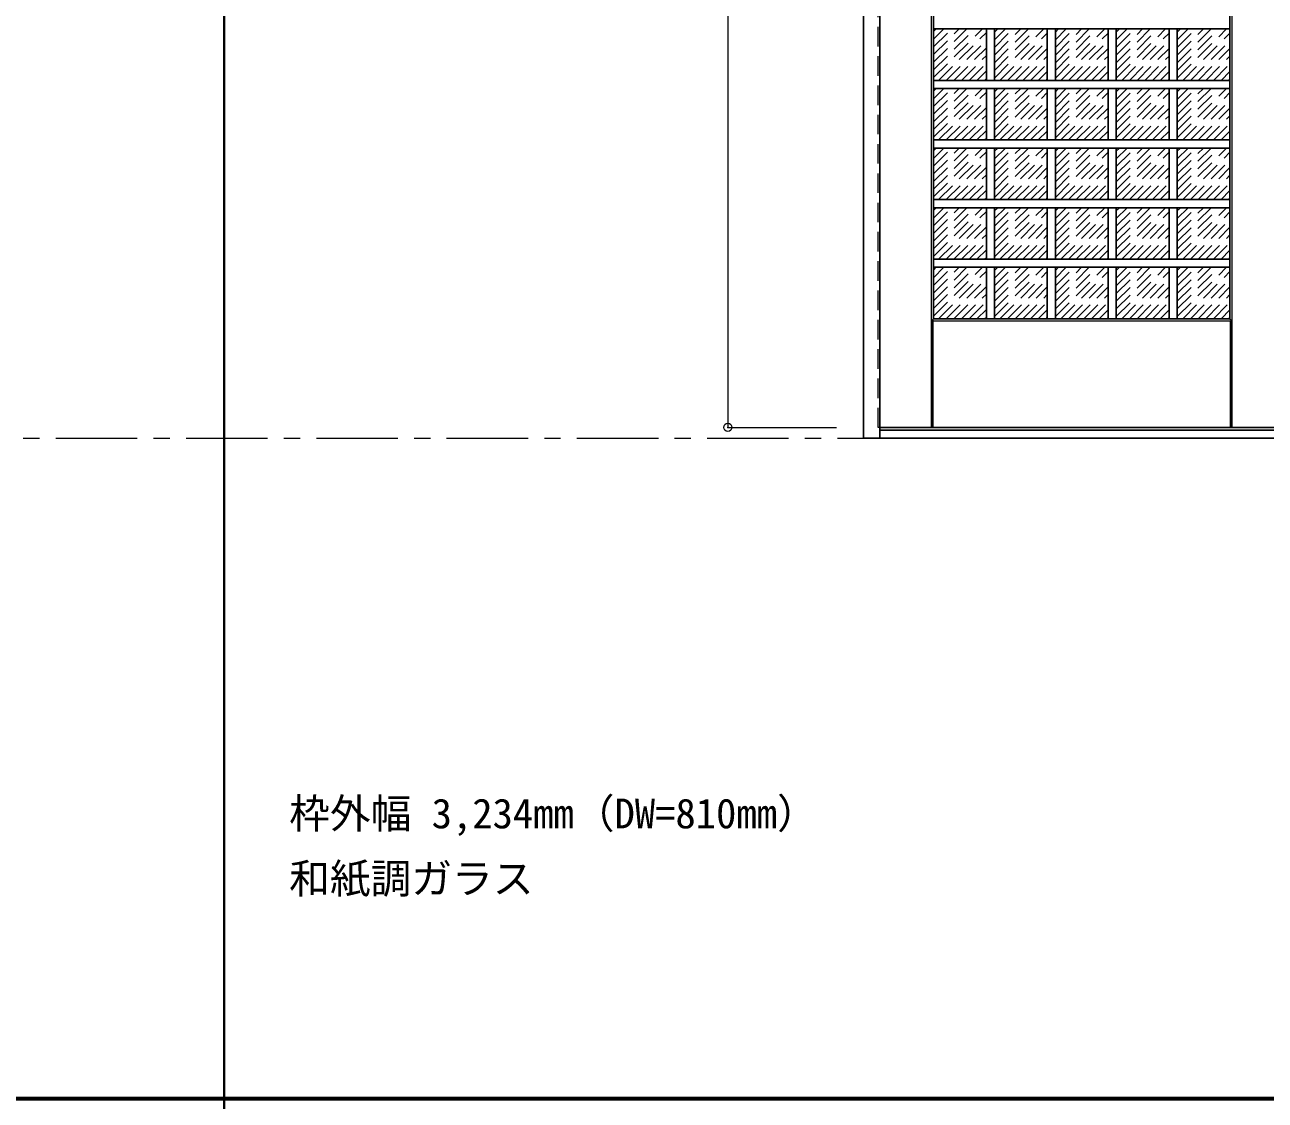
# Model space of a CAD drawing. Units: millimetres, scale not verified. Extents: x -6000 to 5700, y -4307 to 4260.
# Drawn here: x -267 to 2018, y 186 to 2168 of the extents above; entities that cross this region are included whole.
import ezdxf
from ezdxf.enums import TextEntityAlignment as Align

# ---------------------------------------------------------------- set-up
doc = ezdxf.new("R2010")
doc.units = ezdxf.units.MM
doc.header["$LTSCALE"] = 30
doc.header["$PDMODE"] = 32
doc.header["$PDSIZE"] = 15
doc.linetypes.add('CHAIN1', pattern=[8, 5, -1, 1, -1])
doc.linetypes.add('DASHED1', pattern=[1.8, 1.2, -0.6])
for name, color, linetype, lineweight in [('0-1_通り芯', 7, 'CHAIN1', 18), ('0-2_扉', 3, 'Continuous', 25), ('0-3_仕上げ', 4, 'Continuous', 9), ('0-4_枠', 3, 'Continuous', 25), ('0-B_寸法', 7, 'Continuous', 9), ('0-C_ハッチ', 4, 'DASHED1', 9), ('F-1_枠', 6, 'Continuous', 40)]:
    doc.layers.add(name, color=color, linetype=linetype, lineweight=lineweight)
doc.layers.add('0-A_文字', color=7, linetype='Continuous')
doc.styles.add('ＭＳ ゴシック', font='')
doc.styles.get('ＭＳ ゴシック').set_extended_font_data('MS Gothic')

msp = doc.modelspace()

# ---------------------------------------------------------------- linework, layer by layer
at = {"layer": '0-1_通り芯'}
msp.add_line((-5490, 1406), (5690, 1406), dxfattribs=at)
at = {"layer": '0-2_扉'}
msp.add_line((1308, 1426), (2895, 1426), dxfattribs=at)
at = {"layer": '0-2_扉', "color": 4, "linetype": 'DASHED1', "lineweight": 9}
msp.add_lwpolyline([(1308, 1426), (1305, 1426), (1305, 3409), (1308, 3409)], dxfattribs=at)
at = {"layer": '0-3_仕上げ', "color": 7, "lineweight": 18}
for p, q in [((1403, 1426), (1403, 3409)), ((1957, 1426), (1957, 3409)), ((1404.5, 1623.5), (1407, 1626)), ((1404.5, 1426), (1404.5, 1623.5)), ((1406, 1622), (1404.5, 1623.5)), ((1953, 1626), (1955.5, 1623.5)), ((1954, 1622), (1955.5, 1623.5)), ((1955.5, 1426), (1955.5, 1623.5)), ((1406, 1426), (1406, 1622)), ((1406, 1622), (1954, 1622)), ((1954, 1426), (1954, 1622))]:
    msp.add_line(p, q, dxfattribs=at)
at = {"layer": '0-3_仕上げ', "color": 3, "lineweight": 25}
for p, q in [((1407, 1626), (1407, 3259)), ((1953, 1626), (1953, 3259)), ((1953, 2160.33), (1407, 2160.33)), ((1504.2, 2160.33), (1504.2, 2065.47)), ((1519.2, 2160.33), (1519.2, 2065.47)), ((1616.4, 2160.33), (1616.4, 2065.47)), ((1631.4, 2160.33), (1631.4, 2065.47)), ((1728.6, 2160.33), (1728.6, 2065.47)), ((1743.6, 2160.33), (1743.6, 2065.47)), ((1840.8, 2160.33), (1840.8, 2065.47)), ((1855.8, 2160.33), (1855.8, 2065.47)), ((1953, 2065.47), (1407, 2065.47)), ((1953, 2050.47), (1407, 2050.47)), ((1504.2, 2050.47), (1504.2, 1955.6)), ((1519.2, 2050.47), (1519.2, 1955.6)), ((1616.4, 2050.47), (1616.4, 1955.6)), ((1631.4, 2050.47), (1631.4, 1955.6)), ((1728.6, 2050.47), (1728.6, 1955.6)), ((1743.6, 2050.47), (1743.6, 1955.6)), ((1840.8, 2050.47), (1840.8, 1955.6)), ((1855.8, 2050.47), (1855.8, 1955.6)), ((1953, 1955.6), (1407, 1955.6)), ((1953, 1940.6), (1407, 1940.6)), ((1504.2, 1940.6), (1504.2, 1845.73)), ((1519.2, 1940.6), (1519.2, 1845.73)), ((1616.4, 1940.6), (1616.4, 1845.73)), ((1631.4, 1940.6), (1631.4, 1845.73)), ((1728.6, 1940.6), (1728.6, 1845.73)), ((1743.6, 1940.6), (1743.6, 1845.73)), ((1840.8, 1940.6), (1840.8, 1845.73)), ((1855.8, 1940.6), (1855.8, 1845.73)), ((1953, 1845.73), (1407, 1845.73)), ((1953, 1830.73), (1407, 1830.73)), ((1504.2, 1830.73), (1504.2, 1735.87)), ((1519.2, 1830.73), (1519.2, 1735.87)), ((1616.4, 1830.73), (1616.4, 1735.87)), ((1631.4, 1830.73), (1631.4, 1735.87)), ((1728.6, 1830.73), (1728.6, 1735.87)), ((1743.6, 1830.73), (1743.6, 1735.87)), ((1840.8, 1830.73), (1840.8, 1735.87)), ((1855.8, 1830.73), (1855.8, 1735.87)), ((1953, 1735.87), (1407, 1735.87)), ((1953, 1720.87), (1407, 1720.87)), ((1504.2, 1720.87), (1504.2, 1626)), ((1519.2, 1720.87), (1519.2, 1626)), ((1616.4, 1720.87), (1616.4, 1626)), ((1631.4, 1720.87), (1631.4, 1626)), ((1728.6, 1720.87), (1728.6, 1626)), ((1743.6, 1720.87), (1743.6, 1626)), ((1840.8, 1720.87), (1840.8, 1626)), ((1855.8, 1720.87), (1855.8, 1626)), ((1407, 1626), (1953, 1626))]:
    msp.add_line(p, q, dxfattribs=at)
at = {"layer": '0-4_枠'}
for p, q in [((1278, 1406), (1278, 3453)), ((1308, 1406), (1308, 3453)), ((4482, 1421), (1308, 1421)), ((4512, 1406), (1278, 1406))]:
    msp.add_line(p, q, dxfattribs=at)
at = {"layer": '0-B_寸法', "color": 4}
for p, q in [((1028, 3409), (1028, 1426)), ((1028, 1426), (1228, 1426))]:
    msp.add_line(p, q, dxfattribs=at)
at = {"layer": '0-B_寸法'}
msp.add_point((1028, 1426), dxfattribs=at)
at = {"layer": '0-C_ハッチ'}
for p, q in [((1407, 2070.52), (1496.81, 2160.33)), ((1407, 2084.66), (1482.67, 2160.33)), ((1407, 2098.81), (1468.53, 2160.33)), ((1407, 2112.95), (1454.39, 2160.33)), ((1407, 2127.09), (1440.24, 2160.33)), ((1407, 2141.23), (1426.1, 2160.33)), ((1407, 2155.37), (1411.96, 2160.33)), ((1416.09, 2065.47), (1504.2, 2153.58)), ((1519.2, 2069.58), (1609.95, 2160.33)), ((1519.2, 2083.73), (1595.81, 2160.33)), ((1519.2, 2097.87), (1581.66, 2160.33)), ((1519.2, 2112.01), (1567.52, 2160.33)), ((1519.2, 2126.15), (1553.38, 2160.33)), ((1519.2, 2140.29), (1539.24, 2160.33)), ((1519.2, 2154.44), (1525.1, 2160.33)), ((1529.22, 2065.47), (1616.4, 2152.64)), ((1631.4, 2069.58), (1722.15, 2160.33)), ((1631.4, 2083.73), (1708.01, 2160.33)), ((1631.4, 2097.87), (1693.86, 2160.33)), ((1631.4, 2112.01), (1679.72, 2160.33)), ((1631.4, 2126.15), (1665.58, 2160.33)), ((1631.4, 2140.29), (1651.44, 2160.33)), ((1631.4, 2154.44), (1637.3, 2160.33)), ((1641.42, 2065.47), (1728.6, 2152.64)), ((1743.6, 2069.58), (1834.35, 2160.33)), ((1743.6, 2083.73), (1820.21, 2160.33)), ((1743.6, 2097.87), (1806.06, 2160.33)), ((1743.6, 2112.01), (1791.92, 2160.33)), ((1743.6, 2126.15), (1777.78, 2160.33)), ((1743.6, 2140.29), (1763.64, 2160.33)), ((1743.6, 2154.44), (1749.5, 2160.33)), ((1753.62, 2065.47), (1840.8, 2152.64)), ((1855.8, 2069.58), (1946.55, 2160.33)), ((1855.8, 2083.73), (1932.41, 2160.33)), ((1855.8, 2097.87), (1918.26, 2160.33)), ((1855.8, 2112.01), (1904.12, 2160.33)), ((1855.8, 2126.15), (1889.98, 2160.33)), ((1855.8, 2140.29), (1875.84, 2160.33)), ((1855.8, 2154.44), (1861.7, 2160.33)), ((1865.82, 2065.47), (1953, 2152.64)), ((1430.23, 2065.47), (1504.2, 2139.44)), ((1444.37, 2065.47), (1504.2, 2125.29)), ((1543.37, 2065.47), (1616.4, 2138.5)), ((1655.57, 2065.47), (1728.6, 2138.5)), ((1767.77, 2065.47), (1840.8, 2138.5)), ((1879.97, 2065.47), (1953, 2138.5)), ((1458.51, 2065.47), (1504.2, 2111.15)), ((1557.51, 2065.47), (1616.4, 2124.36)), ((1571.65, 2065.47), (1616.4, 2110.22)), ((1669.71, 2065.47), (1728.6, 2124.36)), ((1683.85, 2065.47), (1728.6, 2110.22)), ((1781.91, 2065.47), (1840.8, 2124.36)), ((1796.05, 2065.47), (1840.8, 2110.22)), ((1894.11, 2065.47), (1953, 2124.36)), ((1908.25, 2065.47), (1953, 2110.22)), ((1472.66, 2065.47), (1504.2, 2097.01)), ((1486.8, 2065.47), (1504.2, 2082.87)), ((1585.79, 2065.47), (1616.4, 2096.07)), ((1599.94, 2065.47), (1616.4, 2081.93)), ((1697.99, 2065.47), (1728.6, 2096.07)), ((1712.14, 2065.47), (1728.6, 2081.93)), ((1810.19, 2065.47), (1840.8, 2096.07)), ((1824.34, 2065.47), (1840.8, 2081.93)), ((1922.39, 2065.47), (1953, 2096.07)), ((1936.54, 2065.47), (1953, 2081.93)), ((1500.94, 2065.47), (1504.2, 2068.73)), ((1614.08, 2065.47), (1616.4, 2067.79)), ((1726.28, 2065.47), (1728.6, 2067.79)), ((1838.48, 2065.47), (1840.8, 2067.79)), ((1950.68, 2065.47), (1953, 2067.79)), ((1407, 1960.65), (1496.81, 2050.47)), ((1407, 1974.8), (1482.67, 2050.47)), ((1407, 1988.94), (1468.53, 2050.47)), ((1407, 2003.08), (1454.39, 2050.47)), ((1407, 2017.22), (1440.24, 2050.47)), ((1407, 2031.36), (1426.1, 2050.47)), ((1407, 2045.51), (1411.96, 2050.47)), ((1416.09, 1955.6), (1504.2, 2043.71)), ((1519.2, 1959.72), (1609.95, 2050.47)), ((1519.2, 1973.86), (1595.81, 2050.47)), ((1519.2, 1988), (1581.66, 2050.47)), ((1519.2, 2002.14), (1567.52, 2050.47)), ((1519.2, 2016.29), (1553.38, 2050.47)), ((1519.2, 2030.43), (1539.24, 2050.47)), ((1519.2, 2044.57), (1525.1, 2050.47)), ((1529.22, 1955.6), (1616.4, 2042.77)), ((1631.4, 1959.72), (1722.15, 2050.47)), ((1631.4, 1973.86), (1708.01, 2050.47)), ((1631.4, 1988), (1693.86, 2050.47)), ((1631.4, 2002.14), (1679.72, 2050.47)), ((1631.4, 2016.29), (1665.58, 2050.47)), ((1631.4, 2030.43), (1651.44, 2050.47)), ((1631.4, 2044.57), (1637.3, 2050.47)), ((1641.42, 1955.6), (1728.6, 2042.77)), ((1743.6, 1959.72), (1834.35, 2050.47)), ((1743.6, 1973.86), (1820.21, 2050.47)), ((1743.6, 1988), (1806.06, 2050.47)), ((1743.6, 2002.14), (1791.92, 2050.47)), ((1743.6, 2016.29), (1777.78, 2050.47)), ((1743.6, 2030.43), (1763.64, 2050.47)), ((1743.6, 2044.57), (1749.5, 2050.47)), ((1753.62, 1955.6), (1840.8, 2042.77)), ((1855.8, 1959.72), (1946.55, 2050.47)), ((1855.8, 1973.86), (1932.41, 2050.47)), ((1855.8, 1988), (1918.26, 2050.47)), ((1855.8, 2002.14), (1904.12, 2050.47)), ((1855.8, 2016.29), (1889.98, 2050.47)), ((1855.8, 2030.43), (1875.84, 2050.47)), ((1855.8, 2044.57), (1861.7, 2050.47)), ((1865.82, 1955.6), (1953, 2042.77)), ((1430.23, 1955.6), (1504.2, 2029.57)), ((1444.37, 1955.6), (1504.2, 2015.43)), ((1543.37, 1955.6), (1616.4, 2028.63)), ((1557.51, 1955.6), (1616.4, 2014.49)), ((1655.57, 1955.6), (1728.6, 2028.63)), ((1669.71, 1955.6), (1728.6, 2014.49)), ((1767.77, 1955.6), (1840.8, 2028.63)), ((1781.91, 1955.6), (1840.8, 2014.49)), ((1879.97, 1955.6), (1953, 2028.63)), ((1894.11, 1955.6), (1953, 2014.49)), ((1458.51, 1955.6), (1504.2, 2001.29)), ((1571.65, 1955.6), (1616.4, 2000.35)), ((1683.85, 1955.6), (1728.6, 2000.35)), ((1796.05, 1955.6), (1840.8, 2000.35)), ((1908.25, 1955.6), (1953, 2000.35)), ((1472.66, 1955.6), (1504.2, 1987.14)), ((1486.8, 1955.6), (1504.2, 1973)), ((1585.79, 1955.6), (1616.4, 1986.21)), ((1599.94, 1955.6), (1616.4, 1972.06)), ((1697.99, 1955.6), (1728.6, 1986.21)), ((1712.14, 1955.6), (1728.6, 1972.06)), ((1810.19, 1955.6), (1840.8, 1986.21)), ((1824.34, 1955.6), (1840.8, 1972.06)), ((1922.39, 1955.6), (1953, 1986.21)), ((1936.54, 1955.6), (1953, 1972.06)), ((1500.94, 1955.6), (1504.2, 1958.86)), ((1614.08, 1955.6), (1616.4, 1957.92)), ((1726.28, 1955.6), (1728.6, 1957.92)), ((1838.48, 1955.6), (1840.8, 1957.92)), ((1950.68, 1955.6), (1953, 1957.92)), ((1407, 1850.79), (1496.81, 1940.6)), ((1407, 1864.93), (1482.67, 1940.6)), ((1407, 1879.07), (1468.53, 1940.6)), ((1407, 1893.21), (1454.39, 1940.6)), ((1407, 1907.36), (1440.24, 1940.6)), ((1407, 1921.5), (1426.1, 1940.6)), ((1407, 1935.64), (1411.96, 1940.6)), ((1416.09, 1845.73), (1504.2, 1933.85)), ((1430.23, 1845.73), (1504.2, 1919.7)), ((1519.2, 1849.85), (1609.95, 1940.6)), ((1519.2, 1863.99), (1595.81, 1940.6)), ((1519.2, 1878.13), (1581.66, 1940.6)), ((1519.2, 1892.28), (1567.52, 1940.6)), ((1519.2, 1906.42), (1553.38, 1940.6)), ((1519.2, 1920.56), (1539.24, 1940.6)), ((1519.2, 1934.7), (1525.1, 1940.6)), ((1529.22, 1845.73), (1616.4, 1932.91)), ((1631.4, 1849.85), (1722.15, 1940.6)), ((1631.4, 1863.99), (1708.01, 1940.6)), ((1631.4, 1878.13), (1693.86, 1940.6)), ((1631.4, 1892.28), (1679.72, 1940.6)), ((1631.4, 1906.42), (1665.58, 1940.6)), ((1631.4, 1920.56), (1651.44, 1940.6)), ((1631.4, 1934.7), (1637.3, 1940.6)), ((1641.42, 1845.73), (1728.6, 1932.91)), ((1743.6, 1849.85), (1834.35, 1940.6)), ((1743.6, 1863.99), (1820.21, 1940.6)), ((1743.6, 1878.13), (1806.06, 1940.6)), ((1743.6, 1892.28), (1791.92, 1940.6)), ((1743.6, 1906.42), (1777.78, 1940.6)), ((1743.6, 1920.56), (1763.64, 1940.6)), ((1743.6, 1934.7), (1749.5, 1940.6)), ((1753.62, 1845.73), (1840.8, 1932.91)), ((1855.8, 1849.85), (1946.55, 1940.6)), ((1855.8, 1863.99), (1932.41, 1940.6)), ((1855.8, 1878.13), (1918.26, 1940.6)), ((1855.8, 1892.28), (1904.12, 1940.6)), ((1855.8, 1906.42), (1889.98, 1940.6)), ((1855.8, 1920.56), (1875.84, 1940.6)), ((1855.8, 1934.7), (1861.7, 1940.6)), ((1865.82, 1845.73), (1953, 1932.91)), ((1444.37, 1845.73), (1504.2, 1905.56)), ((1543.37, 1845.73), (1616.4, 1918.77)), ((1557.51, 1845.73), (1616.4, 1904.62)), ((1655.57, 1845.73), (1728.6, 1918.77)), ((1669.71, 1845.73), (1728.6, 1904.62)), ((1767.77, 1845.73), (1840.8, 1918.77)), ((1781.91, 1845.73), (1840.8, 1904.62)), ((1879.97, 1845.73), (1953, 1918.77)), ((1894.11, 1845.73), (1953, 1904.62)), ((1458.51, 1845.73), (1504.2, 1891.42)), ((1472.66, 1845.73), (1504.2, 1877.28)), ((1571.65, 1845.73), (1616.4, 1890.48)), ((1585.79, 1845.73), (1616.4, 1876.34)), ((1683.85, 1845.73), (1728.6, 1890.48)), ((1697.99, 1845.73), (1728.6, 1876.34)), ((1796.05, 1845.73), (1840.8, 1890.48)), ((1810.19, 1845.73), (1840.8, 1876.34)), ((1908.25, 1845.73), (1953, 1890.48)), ((1922.39, 1845.73), (1953, 1876.34)), ((1486.8, 1845.73), (1504.2, 1863.13)), ((1599.94, 1845.73), (1616.4, 1862.2)), ((1712.14, 1845.73), (1728.6, 1862.2)), ((1824.34, 1845.73), (1840.8, 1862.2)), ((1936.54, 1845.73), (1953, 1862.2)), ((1407, 1740.92), (1496.81, 1830.73)), ((1407, 1755.06), (1482.67, 1830.73)), ((1407, 1769.21), (1468.53, 1830.73)), ((1407, 1783.35), (1454.39, 1830.73)), ((1407, 1797.49), (1440.24, 1830.73)), ((1407, 1811.63), (1426.1, 1830.73)), ((1407, 1825.77), (1411.96, 1830.73)), ((1500.94, 1845.73), (1504.2, 1848.99)), ((1519.2, 1739.98), (1609.95, 1830.73)), ((1519.2, 1754.13), (1595.81, 1830.73)), ((1519.2, 1768.27), (1581.66, 1830.73)), ((1519.2, 1782.41), (1567.52, 1830.73)), ((1519.2, 1796.55), (1553.38, 1830.73)), ((1519.2, 1810.69), (1539.24, 1830.73)), ((1519.2, 1824.84), (1525.1, 1830.73)), ((1614.08, 1845.73), (1616.4, 1848.06)), ((1631.4, 1739.98), (1722.15, 1830.73)), ((1631.4, 1754.13), (1708.01, 1830.73)), ((1631.4, 1768.27), (1693.86, 1830.73)), ((1631.4, 1782.41), (1679.72, 1830.73)), ((1631.4, 1796.55), (1665.58, 1830.73)), ((1631.4, 1810.69), (1651.44, 1830.73)), ((1631.4, 1824.84), (1637.3, 1830.73)), ((1726.28, 1845.73), (1728.6, 1848.06)), ((1743.6, 1739.98), (1834.35, 1830.73)), ((1743.6, 1754.13), (1820.21, 1830.73)), ((1743.6, 1768.27), (1806.06, 1830.73)), ((1743.6, 1782.41), (1791.92, 1830.73)), ((1743.6, 1796.55), (1777.78, 1830.73)), ((1743.6, 1810.69), (1763.64, 1830.73)), ((1743.6, 1824.84), (1749.5, 1830.73)), ((1838.48, 1845.73), (1840.8, 1848.06)), ((1855.8, 1739.98), (1946.55, 1830.73)), ((1855.8, 1754.13), (1932.41, 1830.73)), ((1855.8, 1768.27), (1918.26, 1830.73)), ((1855.8, 1782.41), (1904.12, 1830.73)), ((1855.8, 1796.55), (1889.98, 1830.73)), ((1855.8, 1810.69), (1875.84, 1830.73)), ((1855.8, 1824.84), (1861.7, 1830.73)), ((1950.68, 1845.73), (1953, 1848.06)), ((1416.09, 1735.87), (1504.2, 1823.98)), ((1430.23, 1735.87), (1504.2, 1809.84)), ((1529.22, 1735.87), (1616.4, 1823.04)), ((1543.37, 1735.87), (1616.4, 1808.9)), ((1641.42, 1735.87), (1728.6, 1823.04)), ((1655.57, 1735.87), (1728.6, 1808.9)), ((1753.62, 1735.87), (1840.8, 1823.04)), ((1767.77, 1735.87), (1840.8, 1808.9)), ((1865.82, 1735.87), (1953, 1823.04)), ((1879.97, 1735.87), (1953, 1808.9)), ((1444.37, 1735.87), (1504.2, 1795.69)), ((1557.51, 1735.87), (1616.4, 1794.76)), ((1669.71, 1735.87), (1728.6, 1794.76)), ((1781.91, 1735.87), (1840.8, 1794.76)), ((1894.11, 1735.87), (1953, 1794.76)), ((1458.51, 1735.87), (1504.2, 1781.55)), ((1472.66, 1735.87), (1504.2, 1767.41)), ((1571.65, 1735.87), (1616.4, 1780.62)), ((1585.79, 1735.87), (1616.4, 1766.47)), ((1683.85, 1735.87), (1728.6, 1780.62)), ((1697.99, 1735.87), (1728.6, 1766.47)), ((1796.05, 1735.87), (1840.8, 1780.62)), ((1810.19, 1735.87), (1840.8, 1766.47)), ((1908.25, 1735.87), (1953, 1780.62)), ((1922.39, 1735.87), (1953, 1766.47)), ((1486.8, 1735.87), (1504.2, 1753.27)), ((1500.94, 1735.87), (1504.2, 1739.13)), ((1599.94, 1735.87), (1616.4, 1752.33)), ((1614.08, 1735.87), (1616.4, 1738.19)), ((1712.14, 1735.87), (1728.6, 1752.33)), ((1726.28, 1735.87), (1728.6, 1738.19)), ((1824.34, 1735.87), (1840.8, 1752.33)), ((1838.48, 1735.87), (1840.8, 1738.19)), ((1936.54, 1735.87), (1953, 1752.33)), ((1950.68, 1735.87), (1953, 1738.19)), ((1407, 1631.05), (1496.81, 1720.87)), ((1407, 1645.2), (1482.67, 1720.87)), ((1407, 1659.34), (1468.53, 1720.87)), ((1407, 1673.48), (1454.39, 1720.87)), ((1407, 1687.62), (1440.24, 1720.87)), ((1407, 1701.76), (1426.1, 1720.87)), ((1407, 1715.91), (1411.96, 1720.87)), ((1416.09, 1626), (1504.2, 1714.11)), ((1519.2, 1630.12), (1609.95, 1720.87)), ((1519.2, 1644.26), (1595.81, 1720.87)), ((1519.2, 1658.4), (1581.66, 1720.87)), ((1519.2, 1672.54), (1567.52, 1720.87)), ((1519.2, 1686.69), (1553.38, 1720.87)), ((1519.2, 1700.83), (1539.24, 1720.87)), ((1519.2, 1714.97), (1525.1, 1720.87)), ((1631.4, 1630.12), (1722.15, 1720.87)), ((1631.4, 1644.26), (1708.01, 1720.87)), ((1631.4, 1658.4), (1693.86, 1720.87)), ((1631.4, 1672.54), (1679.72, 1720.87)), ((1631.4, 1686.69), (1665.58, 1720.87)), ((1631.4, 1700.83), (1651.44, 1720.87)), ((1631.4, 1714.97), (1637.3, 1720.87)), ((1743.6, 1630.12), (1834.35, 1720.87)), ((1743.6, 1644.26), (1820.21, 1720.87)), ((1743.6, 1658.4), (1806.06, 1720.87)), ((1743.6, 1672.54), (1791.92, 1720.87)), ((1743.6, 1686.69), (1777.78, 1720.87)), ((1743.6, 1700.83), (1763.64, 1720.87)), ((1743.6, 1714.97), (1749.5, 1720.87)), ((1855.8, 1630.12), (1946.55, 1720.87)), ((1855.8, 1644.26), (1932.41, 1720.87)), ((1855.8, 1658.4), (1918.26, 1720.87)), ((1855.8, 1672.54), (1904.12, 1720.87)), ((1855.8, 1686.69), (1889.98, 1720.87)), ((1855.8, 1700.83), (1875.84, 1720.87)), ((1855.8, 1714.97), (1861.7, 1720.87)), ((1430.23, 1626), (1504.2, 1699.97)), ((1529.22, 1626), (1616.4, 1713.17)), ((1543.37, 1626), (1616.4, 1699.03)), ((1641.42, 1626), (1728.6, 1713.17)), ((1655.57, 1626), (1728.6, 1699.03)), ((1753.62, 1626), (1840.8, 1713.17)), ((1767.77, 1626), (1840.8, 1699.03)), ((1865.82, 1626), (1953, 1713.17)), ((1879.97, 1626), (1953, 1699.03)), ((1444.37, 1626), (1504.2, 1685.83)), ((1458.51, 1626), (1504.2, 1671.69)), ((1557.51, 1626), (1616.4, 1684.89)), ((1571.65, 1626), (1616.4, 1670.75)), ((1669.71, 1626), (1728.6, 1684.89)), ((1683.85, 1626), (1728.6, 1670.75)), ((1781.91, 1626), (1840.8, 1684.89)), ((1796.05, 1626), (1840.8, 1670.75)), ((1894.11, 1626), (1953, 1684.89)), ((1908.25, 1626), (1953, 1670.75)), ((1472.66, 1626), (1504.2, 1657.54)), ((1585.79, 1626), (1616.4, 1656.61)), ((1697.99, 1626), (1728.6, 1656.61)), ((1810.19, 1626), (1840.8, 1656.61)), ((1922.39, 1626), (1953, 1656.61)), ((1486.8, 1626), (1504.2, 1643.4)), ((1500.94, 1626), (1504.2, 1629.26)), ((1599.94, 1626), (1616.4, 1642.46)), ((1614.08, 1626), (1616.4, 1628.32)), ((1712.14, 1626), (1728.6, 1642.46)), ((1726.28, 1626), (1728.6, 1628.32)), ((1824.34, 1626), (1840.8, 1642.46)), ((1838.48, 1626), (1840.8, 1628.32)), ((1936.54, 1626), (1953, 1642.46)), ((1950.68, 1626), (1953, 1628.32))]:
    msp.add_line(p, q, dxfattribs=at)
at = {"layer": 'F-1_枠'}
for p, q in [((100, -3790), (100, 4175)), ((-6000, 190.5), (5700, 190.5)), ((-6000, 187.5), (5700, 187.5))]:
    msp.add_line(p, q, dxfattribs=at)

# ---------------------------------------------------------------- texts
at = {"layer": '0-A_文字', "style": 'ＭＳ ゴシック'}
for s, p in [('枠外幅 3,234mm（DW=810mm）', (220, 670.5)), ('和紙調ガラス', (220, 550.5))]:
    msp.add_text(s, height=54.99, dxfattribs=at).set_placement(p, align=Align.BOTTOM_LEFT)

doc.saveas('drawing.dxf')
